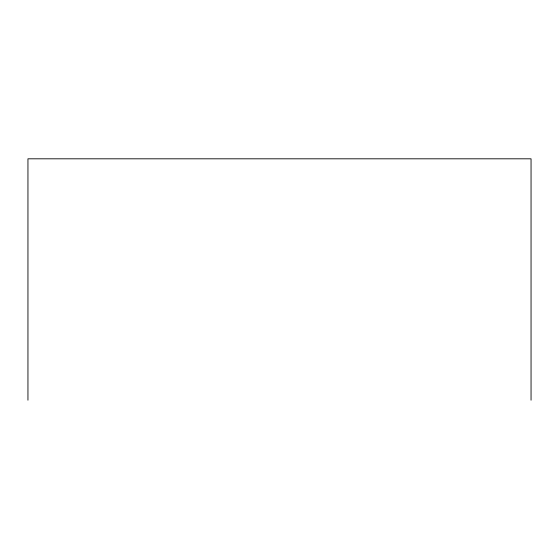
<?xml version="1.0" encoding="UTF-8"?>
<svg xmlns="http://www.w3.org/2000/svg" width="559" height="559" viewBox="0 0 559 559"><rect width="100%" height="100%" fill="white"/><g stroke="black" fill="none" stroke-linecap="round" stroke-linejoin="round"><path stroke-width="0.84" d="M531.05 400.188L531.05 158.812L27.95 158.812L27.95 400.188"/></g></svg>
